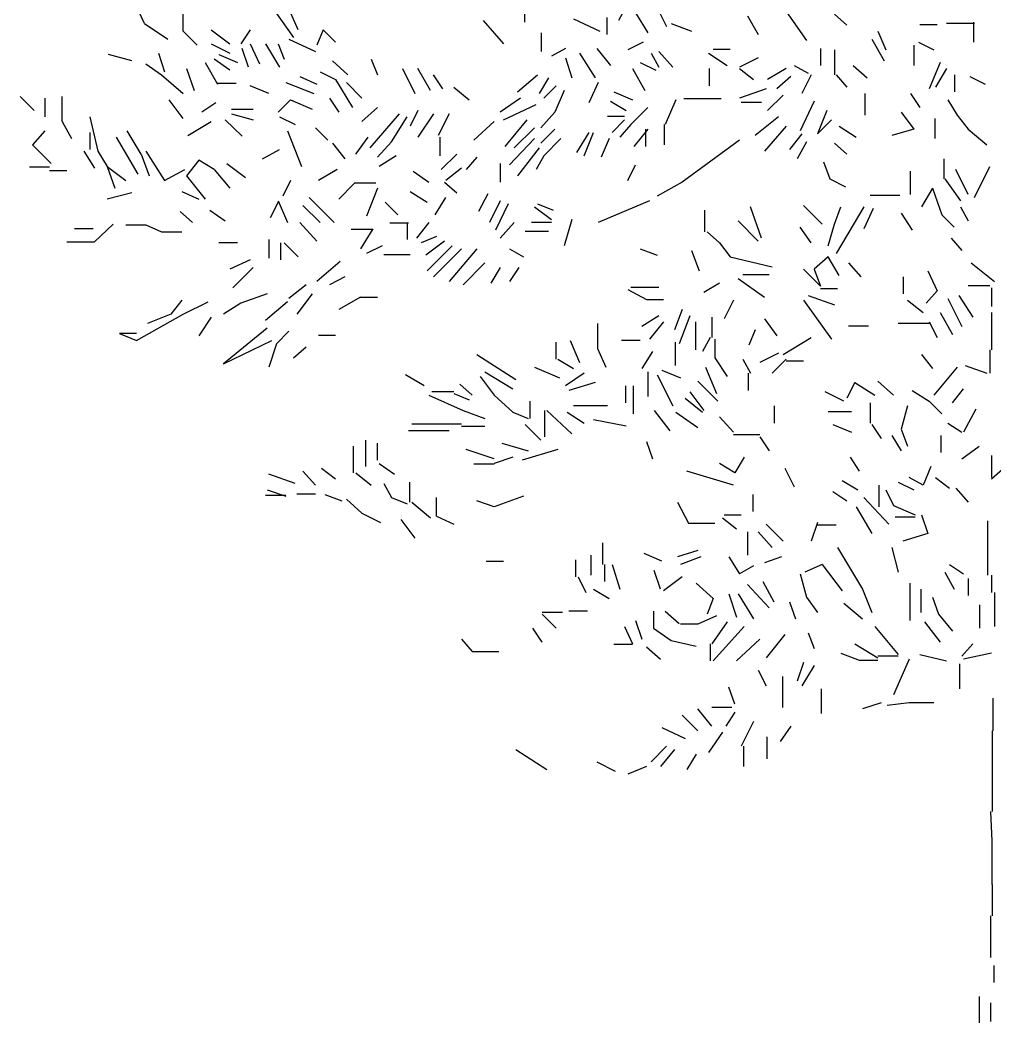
# Model space of a CAD drawing. Header units: millimetres. Extents: x 79741 to 173011, y 86123 to 135501.
# Drawn here: x 129045 to 132055, y 93043 to 96140 of the extents above; entities that cross this region are included whole.
import ezdxf

# ---------------------------------------------------------------- set-up
doc = ezdxf.new("R2010")
doc.units = ezdxf.units.MM

# ---------------------------------------------------------------- blocks, each defined once
blk = doc.blocks.new('A$C3941283F')
at = {"linetype": 'Continuous'}
for p, q in [((412, 2572), (384, 2632)), ((412, 2572), (384, 2632)), ((412, 2572), (384, 2632)), ((412, 2572), (384, 2632)), ((412, 2572), (384, 2632)), ((412, 2572), (384, 2632)), ((412, 2572), (384, 2632)), ((412, 2572), (384, 2632)), ((412, 2572), (384, 2632)), ((412, 2572), (384, 2632)), ((808, 2556), (776, 2628)), ((1390, 2620), (1390, 2576)), ((1390, 2620), (1390, 2576)), ((1390, 2620), (1390, 2576)), ((1390, 2620), (1390, 2576)), ((1656, 2624), (1632, 2580)), ((2052, 2620), (2116, 2528)), ((512, 2552), (512, 2604)), ((748, 2604), (796, 2536)), ((748, 2604), (796, 2536)), ((748, 2604), (796, 2536)), ((748, 2604), (796, 2536)), ((748, 2604), (796, 2536)), ((748, 2604), (796, 2536)), ((1516, 2584), (1584, 2552)), ((1516, 2584), (1584, 2552)), ((1602, 2588), (1602, 2544)), ((1676, 2600), (1708, 2548)), ((1736, 2604), (1756, 2564)), ((1736, 2604), (1756, 2564)), ((1964, 2592), (1992, 2544)), ((1964, 2592), (1992, 2544)), ((1964, 2592), (1992, 2544)), ((2188, 2596), (2220, 2568)), ((412, 2572), (472, 2532)), ((412, 2572), (472, 2532)), ((412, 2572), (472, 2532)), ((412, 2572), (472, 2532)), ((412, 2572), (472, 2532)), ((584, 2556), (632, 2520)), ((684, 2556), (660, 2520)), ((684, 2556), (660, 2520)), ((872, 2556), (856, 2516)), ((904, 2524), (872, 2556)), ((1284, 2580), (1336, 2520)), ((1284, 2580), (1336, 2520)), ((1768, 2572), (1820, 2552)), ((1768, 2572), (1820, 2552)), ((1768, 2572), (1820, 2552)), ((1768, 2572), (1820, 2552)), ((2408, 2570), (2452, 2570)), ((2408, 2570), (2452, 2570)), ((2548, 2572), (2476, 2572)), ((2548, 2572), (2476, 2572)), ((2548, 2572), (2476, 2572)), ((2548, 2572), (2476, 2572)), ((2546, 2576), (2546, 2524)), ((2546, 2576), (2546, 2524)), ((512, 2552), (548, 2516)), ((512, 2552), (548, 2516)), ((512, 2552), (548, 2516)), ((784, 2532), (852, 2500)), ((1434, 2500), (1434, 2548)), ((1434, 2500), (1434, 2548)), ((1434, 2500), (1434, 2548)), ((1434, 2500), (1434, 2548)), ((1434, 2500), (1434, 2548)), ((1434, 2500), (1434, 2548)), ((2284, 2532), (2316, 2476)), ((2300, 2552), (2320, 2504)), ((2300, 2552), (2320, 2504)), ((584, 2520), (632, 2496)), ((584, 2520), (632, 2496)), ((584, 2520), (632, 2496)), ((680, 2460), (664, 2508)), ((684, 2520), (708, 2468)), ((724, 2520), (760, 2460)), ((724, 2520), (760, 2460)), ((724, 2520), (760, 2460)), ((724, 2520), (760, 2460)), ((724, 2520), (760, 2460)), ((724, 2520), (760, 2460)), ((756, 2520), (772, 2480)), ((756, 2520), (772, 2480)), ((756, 2520), (772, 2480)), ((756, 2520), (772, 2480)), ((756, 2520), (772, 2480)), ((756, 2520), (772, 2480)), ((756, 2520), (772, 2480)), ((756, 2520), (772, 2480)), ((756, 2520), (772, 2480)), ((1496, 2508), (1460, 2488)), ((1496, 2508), (1460, 2488)), ((1576, 2508), (1612, 2464)), ((1696, 2524), (1656, 2504)), ((1696, 2524), (1656, 2504)), ((1696, 2524), (1656, 2504)), ((1876, 2506), (1920, 2506)), ((2152, 2508), (2152, 2464)), ((2188, 2504), (2188, 2440)), ((2392, 2516), (2392, 2464)), ((2404, 2524), (2444, 2504)), ((2404, 2524), (2444, 2504)), ((2404, 2524), (2444, 2504)), ((380, 2476), (320, 2492)), ((380, 2476), (320, 2492)), ((380, 2476), (320, 2492)), ((448, 2496), (464, 2448)), ((632, 2452), (592, 2480)), ((632, 2452), (592, 2480)), ((632, 2452), (592, 2480)), ((632, 2452), (592, 2480)), ((604, 2492), (652, 2472)), ((604, 2492), (652, 2472)), ((604, 2492), (652, 2472)), ((604, 2492), (652, 2472)), ((996, 2480), (1012, 2440)), ((1496, 2484), (1512, 2432)), ((1496, 2484), (1512, 2432)), ((1496, 2484), (1512, 2432)), ((1532, 2496), (1572, 2432)), ((1532, 2496), (1572, 2432)), ((1716, 2496), (1736, 2460)), ((1716, 2496), (1736, 2460)), ((1736, 2500), (1772, 2460)), ((1736, 2500), (1772, 2460)), ((1736, 2500), (1772, 2460)), ((1864, 2496), (1912, 2464)), ((1864, 2496), (1912, 2464)), ((1864, 2496), (1912, 2464)), ((1864, 2496), (1912, 2464)), ((1864, 2496), (1912, 2464)), ((1864, 2496), (1912, 2464)), ((1992, 2484), (1944, 2460)), ((416, 2468), (456, 2440)), ((416, 2468), (456, 2440)), ((416, 2468), (456, 2440)), ((520, 2456), (540, 2400)), ((568, 2472), (600, 2416)), ((568, 2472), (600, 2416)), ((568, 2472), (600, 2416)), ((568, 2472), (600, 2416)), ((568, 2472), (600, 2416)), ((896, 2476), (936, 2440)), ((896, 2476), (936, 2440)), ((896, 2476), (936, 2440)), ((896, 2476), (936, 2440)), ((896, 2476), (936, 2440)), ((896, 2476), (936, 2440)), ((1076, 2456), (1108, 2392)), ((1076, 2456), (1108, 2392)), ((1076, 2456), (1108, 2392)), ((1076, 2456), (1108, 2392)), ((1076, 2456), (1108, 2392)), ((1148, 2400), (1116, 2456)), ((1148, 2400), (1116, 2456)), ((1148, 2400), (1116, 2456)), ((1668, 2456), (1700, 2400)), ((1668, 2456), (1700, 2400)), ((1668, 2456), (1700, 2400)), ((1668, 2456), (1700, 2400)), ((1688, 2472), (1728, 2452)), ((1688, 2472), (1728, 2452)), ((1688, 2472), (1728, 2452)), ((1688, 2472), (1728, 2452)), ((1688, 2472), (1728, 2452)), ((1866, 2412), (1866, 2456)), ((1866, 2412), (1866, 2456)), ((1866, 2412), (1866, 2456)), ((1944, 2456), (1980, 2428)), ((2064, 2456), (2016, 2428)), ((2084, 2464), (2120, 2444)), ((2236, 2464), (2272, 2432)), ((2236, 2464), (2272, 2432)), ((2236, 2464), (2272, 2432)), ((2236, 2464), (2272, 2432)), ((2236, 2464), (2272, 2432)), ((2460, 2472), (2432, 2404)), ((2460, 2472), (2432, 2404)), ((2460, 2472), (2432, 2404)), ((2460, 2472), (2432, 2404)), ((2460, 2472), (2432, 2404)), ((2460, 2472), (2432, 2404)), ((2460, 2472), (2432, 2404)), ((2476, 2456), (2448, 2408)), ((2476, 2456), (2448, 2408)), ((2476, 2456), (2448, 2408)), ((2476, 2456), (2448, 2408)), ((456, 2440), (512, 2392)), ((812, 2436), (856, 2416)), ((812, 2436), (856, 2416)), ((864, 2448), (904, 2428)), ((864, 2448), (904, 2428)), ((864, 2448), (904, 2428)), ((864, 2448), (904, 2428)), ((904, 2428), (948, 2356)), ((904, 2428), (948, 2356)), ((904, 2428), (948, 2356)), ((904, 2428), (948, 2356)), ((1180, 2404), (1156, 2440)), ((1180, 2404), (1156, 2440)), ((1180, 2404), (1156, 2440)), ((1372, 2396), (1424, 2440)), ((1372, 2396), (1424, 2440)), ((1372, 2396), (1424, 2440)), ((1372, 2396), (1424, 2440)), ((1372, 2396), (1424, 2440)), ((1452, 2432), (1428, 2392)), ((1452, 2432), (1428, 2392)), ((1452, 2432), (1428, 2392)), ((2076, 2436), (2040, 2404)), ((2076, 2436), (2040, 2404)), ((2128, 2440), (2104, 2392)), ((2128, 2440), (2104, 2392)), ((2128, 2440), (2104, 2392)), ((2128, 2440), (2104, 2392)), ((2128, 2440), (2104, 2392)), ((2128, 2440), (2104, 2392)), ((2192, 2440), (2220, 2408)), ((2498, 2396), (2498, 2440)), ((2498, 2396), (2498, 2440)), ((2498, 2396), (2498, 2440)), ((2498, 2396), (2498, 2440)), ((2536, 2436), (2576, 2416)), ((648, 2418), (600, 2418)), ((732, 2392), (684, 2412)), ((732, 2392), (684, 2412)), ((776, 2420), (848, 2392)), ((776, 2420), (848, 2392)), ((776, 2420), (848, 2392)), ((776, 2420), (848, 2392)), ((776, 2420), (848, 2392)), ((776, 2420), (848, 2392)), ((776, 2420), (848, 2392)), ((932, 2420), (972, 2380)), ((932, 2420), (972, 2380)), ((1208, 2408), (1248, 2376)), ((1208, 2408), (1248, 2376)), ((1472, 2412), (1440, 2380)), ((1580, 2420), (1556, 2368)), ((2012, 2404), (1944, 2380)), ((2012, 2404), (1944, 2380)), ((92, 2384), (128, 2348)), ((92, 2384), (128, 2348)), ((92, 2384), (128, 2348)), ((92, 2384), (128, 2348)), ((92, 2384), (128, 2348)), ((156, 2380), (156, 2332)), ((156, 2380), (156, 2332)), ((200, 2320), (200, 2384)), ((200, 2320), (200, 2384)), ((200, 2320), (200, 2384)), ((200, 2320), (200, 2384)), ((200, 2320), (200, 2384)), ((200, 2320), (200, 2384)), ((200, 2320), (200, 2384)), ((200, 2320), (200, 2384)), ((512, 2328), (476, 2376)), ((756, 2344), (788, 2376)), ((756, 2344), (788, 2376)), ((788, 2376), (844, 2352)), ((788, 2376), (844, 2352)), ((888, 2380), (912, 2344)), ((1380, 2380), (1328, 2344)), ((1380, 2380), (1328, 2344)), ((1380, 2380), (1328, 2344)), ((1492, 2400), (1468, 2344)), ((1492, 2400), (1468, 2344)), ((1492, 2400), (1468, 2344)), ((1492, 2400), (1468, 2344)), ((1492, 2400), (1468, 2344)), ((1492, 2400), (1468, 2344)), ((1492, 2400), (1468, 2344)), ((1492, 2400), (1468, 2344)), ((1620, 2396), (1668, 2376)), ((1620, 2396), (1668, 2376)), ((1620, 2396), (1668, 2376)), ((1620, 2396), (1668, 2376)), ((1620, 2396), (1668, 2376)), ((1780, 2376), (1752, 2312)), ((1780, 2376), (1752, 2312)), ((1780, 2376), (1752, 2312)), ((1896, 2378), (1800, 2378)), ((1896, 2378), (1800, 2378)), ((1896, 2378), (1800, 2378)), ((2056, 2388), (2016, 2348)), ((2056, 2388), (2016, 2348)), ((2056, 2388), (2016, 2348)), ((2056, 2388), (2016, 2348)), ((2056, 2388), (2016, 2348)), ((2056, 2388), (2016, 2348)), ((2056, 2388), (2016, 2348)), ((2056, 2388), (2016, 2348)), ((2056, 2388), (2016, 2348)), ((2056, 2388), (2016, 2348)), ((2056, 2388), (2016, 2348)), ((2056, 2388), (2016, 2348)), ((2056, 2388), (2016, 2348)), ((2056, 2388), (2016, 2348)), ((2056, 2388), (2016, 2348)), ((2266, 2392), (2266, 2336)), ((2266, 2392), (2266, 2336)), ((2384, 2392), (2408, 2356)), ((2480, 2376), (2504, 2336)), ((2480, 2376), (2504, 2336)), ((2480, 2376), (2504, 2336)), ((596, 2368), (560, 2344)), ((636, 2352), (692, 2352)), ((636, 2352), (692, 2352)), ((636, 2352), (692, 2352)), ((636, 2352), (692, 2352)), ((636, 2352), (692, 2352)), ((1012, 2356), (972, 2320)), ((1336, 2324), (1420, 2364)), ((1336, 2324), (1420, 2364)), ((1336, 2324), (1420, 2364)), ((1612, 2372), (1652, 2348)), ((1612, 2372), (1652, 2348)), ((1708, 2356), (1664, 2312)), ((1708, 2356), (1664, 2312)), ((1948, 2370), (2000, 2370)), ((1948, 2370), (2000, 2370)), ((2136, 2372), (2100, 2296)), ((2136, 2372), (2100, 2296)), ((2136, 2372), (2100, 2296)), ((272, 2332), (292, 2244)), ((272, 2332), (292, 2244)), ((620, 2324), (664, 2282)), ((620, 2324), (664, 2282)), ((620, 2324), (664, 2282)), ((620, 2324), (664, 2282)), ((620, 2324), (664, 2282)), ((620, 2324), (664, 2282)), ((620, 2324), (664, 2282)), ((620, 2324), (664, 2282)), ((620, 2324), (664, 2282)), ((620, 2324), (664, 2282)), ((620, 2324), (664, 2282)), ((620, 2324), (664, 2282)), ((620, 2324), (664, 2282)), ((620, 2324), (664, 2282)), ((636, 2340), (692, 2324)), ((760, 2332), (800, 2312)), ((760, 2332), (800, 2312)), ((760, 2332), (800, 2312)), ((760, 2332), (800, 2312)), ((760, 2332), (800, 2312)), ((760, 2332), (800, 2312)), ((1068, 2340), (992, 2252)), ((1068, 2340), (992, 2252)), ((1068, 2340), (992, 2252)), ((1068, 2340), (992, 2252)), ((1068, 2340), (992, 2252)), ((1048, 2268), (1088, 2332)), ((1048, 2268), (1088, 2332)), ((1048, 2268), (1088, 2332)), ((1048, 2268), (1088, 2332)), ((1048, 2268), (1088, 2332)), ((1116, 2348), (1096, 2308)), ((1116, 2348), (1096, 2308)), ((1116, 2348), (1096, 2308)), ((1156, 2340), (1116, 2280)), ((1156, 2340), (1116, 2280)), ((1156, 2340), (1116, 2280)), ((1196, 2340), (1168, 2284)), ((1196, 2340), (1168, 2284)), ((1396, 2324), (1340, 2256)), ((1396, 2324), (1340, 2256)), ((1396, 2324), (1340, 2256)), ((1396, 2324), (1340, 2256)), ((1396, 2324), (1340, 2256)), ((1396, 2324), (1340, 2256)), ((1396, 2324), (1340, 2256)), ((1396, 2324), (1340, 2256)), ((1468, 2344), (1432, 2304)), ((1604, 2334), (1648, 2334)), ((1604, 2334), (1648, 2334)), ((1604, 2334), (1648, 2334)), ((1648, 2324), (1616, 2292)), ((1648, 2324), (1616, 2292)), ((2044, 2332), (1984, 2284)), ((2044, 2332), (1984, 2284)), ((2044, 2332), (1984, 2284)), ((2044, 2332), (1984, 2284)), ((2044, 2332), (1984, 2284)), ((2168, 2348), (2144, 2288)), ((2168, 2348), (2144, 2288)), ((2180, 2324), (2144, 2288)), ((2360, 2344), (2392, 2300)), ((2360, 2344), (2392, 2300)), ((2360, 2344), (2392, 2300)), ((2360, 2344), (2392, 2300)), ((2360, 2344), (2392, 2300)), ((2360, 2344), (2392, 2300)), ((2360, 2344), (2392, 2300)), ((2360, 2344), (2392, 2300)), ((2446, 2328), (2446, 2276)), ((2504, 2336), (2532, 2300)), ((200, 2320), (224, 2276)), ((524, 2284), (584, 2320)), ((524, 2284), (584, 2320)), ((852, 2304), (884, 2272)), ((852, 2304), (884, 2272)), ((852, 2304), (884, 2272)), ((1312, 2320), (1260, 2272)), ((1312, 2320), (1260, 2272)), ((1312, 2320), (1260, 2272)), ((1312, 2320), (1260, 2272)), ((1364, 2252), (1416, 2304)), ((1364, 2252), (1416, 2304)), ((1364, 2252), (1416, 2304)), ((1364, 2252), (1416, 2304)), ((1364, 2252), (1416, 2304)), ((1364, 2252), (1416, 2304)), ((1364, 2252), (1416, 2304)), ((1364, 2252), (1416, 2304)), ((1468, 2300), (1432, 2264)), ((1468, 2300), (1432, 2264)), ((1468, 2300), (1432, 2264)), ((1468, 2300), (1432, 2264)), ((1664, 2312), (1636, 2280)), ((1664, 2312), (1636, 2280)), ((1708, 2300), (1672, 2256)), ((1708, 2300), (1672, 2256)), ((1708, 2300), (1672, 2256)), ((1708, 2300), (1672, 2256)), ((1708, 2300), (1672, 2256)), ((1708, 2300), (1672, 2256)), ((1702, 2300), (1702, 2256)), ((1702, 2300), (1702, 2256)), ((1702, 2300), (1702, 2256)), ((1750, 2312), (1750, 2260)), ((1750, 2312), (1750, 2260)), ((1750, 2312), (1750, 2260)), ((1750, 2312), (1750, 2260)), ((2064, 2308), (2008, 2244)), ((2200, 2308), (2244, 2280)), ((2200, 2308), (2244, 2280)), ((2392, 2300), (2336, 2284)), ((2532, 2300), (2580, 2260)), ((2532, 2300), (2580, 2260)), ((2532, 2300), (2580, 2260)), ((2532, 2300), (2580, 2260)), ((2532, 2300), (2580, 2260)), ((2532, 2300), (2580, 2260)), ((2532, 2300), (2580, 2260)), ((156, 2296), (124, 2260)), ((156, 2296), (124, 2260)), ((156, 2296), (124, 2260)), ((156, 2296), (124, 2260)), ((272, 2292), (272, 2248)), ((396, 2184), (340, 2280)), ((404, 2236), (368, 2296)), ((404, 2236), (368, 2296)), ((404, 2236), (368, 2296)), ((404, 2236), (368, 2296)), ((404, 2236), (368, 2296)), ((404, 2236), (368, 2296)), ((780, 2296), (816, 2204)), ((780, 2296), (816, 2204)), ((956, 2236), (988, 2280)), ((1172, 2280), (1172, 2232)), ((1172, 2280), (1172, 2232)), ((1416, 2276), (1352, 2208)), ((1416, 2276), (1352, 2208)), ((1416, 2276), (1352, 2208)), ((1484, 2276), (1440, 2232)), ((1484, 2276), (1440, 2232)), ((1484, 2276), (1440, 2232)), ((1556, 2292), (1524, 2240)), ((1556, 2292), (1524, 2240)), ((1544, 2232), (1568, 2292)), ((1544, 2232), (1568, 2292)), ((1608, 2276), (1588, 2228)), ((1944, 2272), (1796, 2164)), ((1944, 2272), (1796, 2164)), ((1944, 2272), (1796, 2164)), ((1944, 2272), (1796, 2164)), ((1944, 2272), (1796, 2164)), ((1944, 2272), (1796, 2164)), ((1944, 2272), (1796, 2164)), ((1944, 2272), (1796, 2164)), ((1944, 2272), (1796, 2164)), ((1944, 2272), (1796, 2164)), ((1944, 2272), (1796, 2164)), ((1944, 2272), (1796, 2164)), ((1944, 2272), (1796, 2164)), ((1944, 2272), (1796, 2164)), ((2104, 2288), (2072, 2248)), ((124, 2260), (172, 2212)), ((124, 2260), (172, 2212)), ((124, 2260), (172, 2212)), ((124, 2260), (172, 2212)), ((716, 2224), (760, 2248)), ((896, 2264), (928, 2224)), ((1048, 2268), (1012, 2228)), ((1428, 2252), (1372, 2180)), ((1428, 2252), (1372, 2180)), ((1428, 2252), (1372, 2180)), ((1428, 2252), (1372, 2180)), ((1428, 2252), (1372, 2180)), ((2116, 2268), (2092, 2224)), ((2116, 2268), (2092, 2224)), ((2116, 2268), (2092, 2224)), ((2116, 2268), (2092, 2224)), ((2116, 2268), (2092, 2224)), ((2116, 2268), (2092, 2224)), ((2116, 2268), (2092, 2224)), ((2116, 2268), (2092, 2224)), ((2188, 2264), (2220, 2236)), ((2188, 2264), (2220, 2236)), ((256, 2244), (284, 2200)), ((256, 2244), (284, 2200)), ((256, 2244), (284, 2200)), ((256, 2244), (284, 2200)), ((256, 2244), (284, 2200)), ((256, 2244), (284, 2200)), ((256, 2244), (284, 2200)), ((292, 2244), (316, 2204)), ((404, 2236), (424, 2180)), ((416, 2244), (464, 2168)), ((416, 2244), (464, 2168)), ((416, 2244), (464, 2168)), ((416, 2244), (464, 2168)), ((552, 2220), (520, 2180)), ((552, 2220), (520, 2180)), ((552, 2220), (520, 2180)), ((552, 2220), (520, 2180)), ((592, 2196), (552, 2220)), ((592, 2196), (552, 2220)), ((592, 2196), (552, 2220)), ((592, 2196), (552, 2220)), ((1060, 2232), (1016, 2204)), ((1060, 2232), (1016, 2204)), ((1216, 2236), (1176, 2196)), ((1216, 2236), (1176, 2196)), ((1268, 2228), (1240, 2196)), ((1268, 2228), (1240, 2196)), ((1268, 2228), (1240, 2196)), ((1440, 2232), (1420, 2196)), ((1440, 2232), (1420, 2196)), ((1440, 2232), (1420, 2196)), ((1440, 2232), (1420, 2196)), ((2470, 2172), (2470, 2224)), ((2470, 2172), (2470, 2224)), ((2470, 2172), (2470, 2224)), ((2470, 2172), (2470, 2224)), ((2470, 2172), (2470, 2224)), ((168, 2202), (116, 2202)), ((168, 2194), (212, 2194)), ((168, 2194), (212, 2194)), ((168, 2194), (212, 2194)), ((168, 2194), (212, 2194)), ((168, 2194), (212, 2194)), ((316, 2204), (336, 2148)), ((316, 2204), (364, 2168)), ((316, 2204), (336, 2148)), ((316, 2204), (364, 2168)), ((316, 2204), (364, 2168)), ((464, 2168), (516, 2196)), ((464, 2168), (516, 2196)), ((464, 2168), (516, 2196)), ((464, 2168), (516, 2196)), ((592, 2196), (632, 2148)), ((592, 2196), (632, 2148)), ((592, 2196), (632, 2148)), ((592, 2196), (632, 2148)), ((592, 2196), (632, 2148)), ((624, 2212), (672, 2176)), ((624, 2212), (672, 2176)), ((624, 2212), (672, 2176)), ((624, 2212), (672, 2176)), ((908, 2196), (860, 2168)), ((908, 2196), (860, 2168)), ((908, 2196), (860, 2168)), ((1228, 2200), (1188, 2168)), ((1328, 2212), (1328, 2164)), ((1328, 2212), (1328, 2164)), ((1328, 2212), (1328, 2164)), ((1328, 2212), (1328, 2164)), ((1656, 2168), (1676, 2208)), ((1656, 2168), (1676, 2208)), ((1656, 2168), (1676, 2208)), ((1656, 2168), (1676, 2208)), ((2160, 2216), (2176, 2172)), ((2160, 2216), (2176, 2172)), ((2160, 2216), (2176, 2172)), ((2160, 2216), (2176, 2172)), ((2532, 2132), (2500, 2196)), ((2532, 2132), (2500, 2196)), ((2548, 2124), (2588, 2204)), ((2548, 2124), (2588, 2204)), ((520, 2180), (568, 2120)), ((520, 2180), (568, 2120)), ((520, 2180), (568, 2120)), ((520, 2180), (568, 2120)), ((1104, 2192), (1144, 2164)), ((1104, 2192), (1144, 2164)), ((1104, 2192), (1144, 2164)), ((1104, 2192), (1144, 2164)), ((1104, 2192), (1144, 2164)), ((1104, 2192), (1144, 2164)), ((1104, 2192), (1144, 2164)), ((1104, 2192), (1144, 2164)), ((1104, 2192), (1144, 2164)), ((1104, 2192), (1144, 2164)), ((1104, 2192), (1144, 2164)), ((1104, 2192), (1144, 2164)), ((1104, 2192), (1144, 2164)), ((1104, 2192), (1144, 2164)), ((1104, 2192), (1144, 2164)), ((1104, 2192), (1144, 2164)), ((1104, 2192), (1144, 2164)), ((1104, 2192), (1144, 2164)), ((1104, 2192), (1144, 2164)), ((1104, 2192), (1144, 2164)), ((2176, 2172), (2216, 2152)), ((2176, 2172), (2216, 2152)), ((2176, 2172), (2216, 2152)), ((2176, 2172), (2216, 2152)), ((2384, 2132), (2384, 2192)), ((2384, 2132), (2384, 2192)), ((2472, 2172), (2512, 2116)), ((2472, 2172), (2512, 2116)), ((2472, 2172), (2512, 2116)), ((2472, 2172), (2512, 2116)), ((2472, 2172), (2512, 2116)), ((2472, 2172), (2512, 2116)), ((788, 2168), (768, 2128)), ((788, 2168), (768, 2128)), ((952, 2160), (912, 2120)), ((952, 2160), (912, 2120)), ((952, 2160), (912, 2120)), ((952, 2162), (1008, 2162)), ((952, 2162), (1008, 2162)), ((952, 2162), (1008, 2162)), ((952, 2162), (1008, 2162)), ((952, 2162), (1008, 2162)), ((952, 2162), (1008, 2162)), ((1012, 2148), (984, 2076)), ((1012, 2148), (984, 2076)), ((1012, 2148), (984, 2076)), ((1012, 2148), (984, 2076)), ((1012, 2148), (984, 2076)), ((1012, 2148), (984, 2076)), ((1184, 2164), (1216, 2136)), ((1796, 2164), (1732, 2128)), ((1796, 2164), (1732, 2128)), ((1796, 2164), (1732, 2128)), ((1796, 2164), (1732, 2128)), ((1796, 2164), (1732, 2128)), ((1796, 2164), (1732, 2128)), ((1796, 2164), (1732, 2128)), ((1796, 2164), (1732, 2128)), ((1796, 2164), (1732, 2128)), ((1796, 2164), (1732, 2128)), ((1796, 2164), (1732, 2128)), ((1796, 2164), (1732, 2128)), ((1796, 2164), (1732, 2128)), ((1796, 2164), (1732, 2128)), ((2440, 2148), (2412, 2100)), ((2440, 2148), (2412, 2100)), ((2440, 2148), (2464, 2080)), ((2440, 2148), (2464, 2080)), ((2440, 2148), (2464, 2080)), ((380, 2136), (316, 2120)), ((508, 2140), (552, 2120)), ((508, 2140), (552, 2120)), ((836, 2124), (900, 2060)), ((836, 2124), (900, 2060)), ((836, 2124), (900, 2060)), ((1096, 2140), (1140, 2112)), ((1096, 2140), (1140, 2112)), ((1096, 2140), (1140, 2112)), ((1096, 2140), (1140, 2112)), ((1160, 2080), (1188, 2124)), ((1160, 2080), (1188, 2124)), ((1160, 2080), (1188, 2124)), ((1160, 2080), (1188, 2124)), ((1296, 2134), (1272, 2088)), ((1296, 2134), (1272, 2088)), ((1296, 2134), (1272, 2088)), ((2280, 2130), (2356, 2130)), ((580, 2092), (620, 2064)), ((580, 2092), (620, 2064)), ((580, 2092), (620, 2064)), ((580, 2092), (620, 2064)), ((580, 2092), (620, 2064)), ((756, 2112), (736, 2072)), ((756, 2112), (736, 2072)), ((756, 2112), (736, 2072)), ((756, 2112), (736, 2072)), ((756, 2112), (736, 2072)), ((756, 2116), (780, 2060)), ((756, 2116), (780, 2060)), ((756, 2116), (780, 2060)), ((756, 2116), (780, 2060)), ((820, 2104), (864, 2060)), ((820, 2104), (864, 2060)), ((820, 2104), (864, 2060)), ((1032, 2112), (1064, 2080)), ((1032, 2112), (1064, 2080)), ((1032, 2112), (1064, 2080)), ((1032, 2112), (1064, 2080)), ((1032, 2112), (1064, 2080)), ((1032, 2112), (1064, 2080)), ((1328, 2116), (1300, 2060)), ((1328, 2116), (1300, 2060)), ((1348, 2108), (1316, 2040)), ((1416, 2100), (1460, 2068)), ((1424, 2108), (1464, 2092)), ((1424, 2108), (1464, 2092)), ((1712, 2116), (1580, 2060)), ((1854, 2036), (1854, 2092)), ((1854, 2036), (1854, 2092)), ((2000, 2020), (1972, 2100)), ((2000, 2020), (1972, 2100)), ((2000, 2020), (1972, 2100)), ((2000, 2020), (1972, 2100)), ((2156, 2056), (2108, 2104)), ((2156, 2056), (2108, 2104)), ((2156, 2056), (2108, 2104)), ((2156, 2056), (2108, 2104)), ((2188, 2056), (2204, 2100)), ((2264, 2100), (2192, 1980)), ((2264, 2100), (2192, 1980)), ((2288, 2096), (2264, 2044)), ((2288, 2096), (2264, 2044)), ((2288, 2096), (2264, 2044)), ((2288, 2096), (2264, 2044)), ((2288, 2096), (2264, 2044)), ((2512, 2100), (2532, 2064)), ((2512, 2100), (2532, 2064)), ((2512, 2100), (2532, 2064)), ((504, 2088), (536, 2060)), ((1512, 2068), (1492, 2000)), ((1512, 2068), (1492, 2000)), ((1512, 2068), (1492, 2000)), ((2360, 2084), (2388, 2040)), ((2360, 2084), (2388, 2040)), ((2464, 2080), (2496, 2048)), ((2464, 2080), (2496, 2048)), ((280, 2044), (232, 2044)), ((280, 2044), (232, 2044)), ((280, 2044), (232, 2044)), ((284, 2010), (332, 2056)), ((284, 2010), (332, 2056)), ((284, 2010), (332, 2056)), ((364, 2054), (416, 2054)), ((416, 2054), (456, 2036)), ((812, 2060), (856, 2012)), ((1000, 2042), (944, 2042)), ((1000, 2042), (944, 2042)), ((1000, 2044), (968, 1992)), ((1092, 2058), (1044, 2058)), ((1088, 2060), (1088, 2016)), ((1144, 2060), (1112, 2020)), ((1144, 2060), (1112, 2020)), ((1144, 2060), (1112, 2020)), ((1364, 2060), (1328, 2020)), ((1364, 2060), (1328, 2020)), ((1460, 2060), (1408, 2060)), ((1992, 2012), (1940, 2064)), ((2128, 2008), (2100, 2048)), ((2128, 2008), (2100, 2048)), ((2128, 2008), (2100, 2048)), ((2128, 2008), (2100, 2048)), ((2128, 2008), (2100, 2048)), ((2128, 2008), (2100, 2048)), ((2128, 2008), (2100, 2048)), ((2128, 2008), (2100, 2048)), ((2128, 2008), (2100, 2048)), ((2128, 2008), (2100, 2048)), ((2172, 2000), (2188, 2056)), ((2172, 2000), (2188, 2056)), ((456, 2036), (508, 2036)), ((732, 2016), (732, 1968)), ((732, 2016), (732, 1968)), ((732, 2016), (732, 1968)), ((732, 2016), (732, 1968)), ((732, 2016), (732, 1968)), ((1164, 2024), (1124, 2008)), ((1392, 2038), (1452, 2038)), ((1392, 2038), (1452, 2038)), ((1392, 2038), (1452, 2038)), ((1392, 2038), (1452, 2038)), ((1860, 2036), (1892, 2008)), ((1860, 2036), (1892, 2008)), ((1860, 2036), (1892, 2008)), ((1860, 2036), (1892, 2008)), ((1860, 2036), (1892, 2008)), ((1860, 2036), (1892, 2008)), ((1860, 2036), (1892, 2008)), ((1860, 2036), (1892, 2008)), ((2488, 2020), (2516, 1988)), ((212, 2010), (284, 2010)), ((212, 2010), (284, 2010)), ((212, 2010), (284, 2010)), ((652, 2008), (604, 2008)), ((652, 2008), (604, 2008)), ((652, 2008), (604, 2008)), ((652, 2008), (604, 2008)), ((652, 2008), (604, 2008)), ((652, 2008), (604, 2008)), ((652, 2008), (604, 2008)), ((652, 2008), (604, 2008)), ((762, 2008), (762, 1964)), ((772, 2008), (808, 1972)), ((772, 2008), (808, 1972)), ((1024, 2000), (984, 1980)), ((1024, 2000), (984, 1980)), ((1024, 2000), (984, 1980)), ((1024, 2000), (984, 1980)), ((1024, 2000), (984, 1980)), ((1184, 2012), (1136, 1976)), ((1184, 2012), (1136, 1976)), ((1184, 2012), (1136, 1976)), ((1204, 2000), (1140, 1936)), ((1204, 2000), (1140, 1936)), ((1228, 1992), (1156, 1920)), ((1228, 1992), (1156, 1920)), ((1268, 1992), (1196, 1908)), ((1352, 1992), (1388, 1972)), ((1352, 1992), (1388, 1972)), ((1352, 1992), (1388, 1972)), ((1688, 1992), (1732, 1976)), ((1688, 1992), (1732, 1976)), ((1688, 1992), (1732, 1976)), ((1688, 1992), (1732, 1976)), ((1688, 1992), (1732, 1976)), ((1820, 1988), (1840, 1936)), ((1892, 2008), (1920, 1972)), ((1892, 2008), (1920, 1972)), ((1892, 2008), (1920, 1972)), ((1892, 2008), (1920, 1972)), ((1892, 2008), (1920, 1972)), ((1892, 2008), (1920, 1972)), ((1892, 2008), (1920, 1972)), ((1892, 2008), (1920, 1972)), ((684, 1964), (632, 1940)), ((1028, 1978), (1096, 1978)), ((1920, 1972), (2028, 1946)), ((1920, 1972), (2028, 1946)), ((1920, 1972), (2028, 1946)), ((1920, 1972), (2028, 1946)), ((1920, 1972), (2028, 1946)), ((1920, 1972), (2028, 1946)), ((2172, 1972), (2136, 1940)), ((2172, 1972), (2136, 1940)), ((2172, 1972), (2136, 1940)), ((2172, 1972), (2136, 1940)), ((2172, 1972), (2136, 1940)), ((2172, 1972), (2136, 1940)), ((2172, 1972), (2136, 1940)), ((2172, 1972), (2136, 1940)), ((2172, 1972), (2136, 1940)), ((2172, 1972), (2136, 1940)), ((2200, 1924), (2172, 1972)), ((2200, 1924), (2172, 1972)), ((2200, 1924), (2172, 1972)), ((2200, 1924), (2172, 1972)), ((2200, 1924), (2172, 1972)), ((2200, 1924), (2172, 1972)), ((2200, 1924), (2172, 1972)), ((2200, 1924), (2172, 1972)), ((2200, 1924), (2172, 1972)), ((2200, 1924), (2172, 1972)), ((692, 1944), (640, 1892)), ((916, 1960), (856, 1908)), ((916, 1960), (856, 1908)), ((1288, 1956), (1232, 1900)), ((1328, 1944), (1304, 1904)), ((1328, 1944), (1304, 1904)), ((1328, 1944), (1304, 1904)), ((1328, 1944), (1304, 1904)), ((1328, 1944), (1304, 1904)), ((1328, 1944), (1304, 1904)), ((1376, 1944), (1352, 1908)), ((1376, 1944), (1352, 1908)), ((2108, 1940), (2152, 1896)), ((2108, 1940), (2152, 1896)), ((2108, 1940), (2152, 1896)), ((2108, 1940), (2152, 1896)), ((2136, 1940), (2152, 1896)), ((2136, 1940), (2152, 1896)), ((2136, 1940), (2152, 1896)), ((2136, 1940), (2152, 1896)), ((2136, 1940), (2152, 1896)), ((2136, 1940), (2152, 1896)), ((2136, 1940), (2152, 1896)), ((2136, 1940), (2152, 1896)), ((2136, 1940), (2152, 1896)), ((2136, 1940), (2152, 1896)), ((2224, 1956), (2256, 1920)), ((2428, 1936), (2452, 1884)), ((2428, 1936), (2452, 1884)), ((2428, 1936), (2452, 1884)), ((2428, 1936), (2452, 1884)), ((2428, 1936), (2452, 1884)), ((2540, 1956), (2600, 1908)), ((2540, 1956), (2600, 1908)), ((928, 1920), (888, 1900)), ((1940, 1916), (2008, 1868)), ((1940, 1916), (2008, 1868)), ((1940, 1916), (2008, 1868)), ((1952, 1926), (2020, 1926)), ((1952, 1926), (2020, 1926)), ((2366, 1876), (2366, 1920)), ((2366, 1876), (2366, 1920)), ((2366, 1876), (2366, 1920)), ((2366, 1876), (2366, 1920)), ((828, 1900), (784, 1864)), ((828, 1900), (784, 1864)), ((1656, 1888), (1704, 1862)), ((1664, 1894), (1736, 1894)), ((1664, 1894), (1736, 1894)), ((1892, 1904), (1852, 1880)), ((1892, 1904), (1852, 1880)), ((2152, 1890), (2196, 1890)), ((2152, 1890), (2196, 1890)), ((2532, 1898), (2588, 1898)), ((2532, 1898), (2588, 1898)), ((2532, 1898), (2588, 1898)), ((2592, 1892), (2592, 1844)), ((2592, 1892), (2592, 1844)), ((2592, 1892), (2592, 1844)), ((2592, 1892), (2592, 1844)), ((2592, 1892), (2592, 1844)), ((2592, 1892), (2592, 1844)), ((508, 1860), (480, 1824)), ((508, 1860), (480, 1824)), ((728, 1876), (660, 1852)), ((728, 1876), (660, 1852)), ((844, 1876), (804, 1824)), ((844, 1876), (804, 1824)), ((968, 1868), (912, 1836)), ((968, 1868), (1012, 1868)), ((1704, 1862), (1748, 1862)), ((1928, 1860), (1904, 1812)), ((1928, 1860), (1904, 1812)), ((2108, 1860), (2180, 1760)), ((2120, 1872), (2188, 1848)), ((2120, 1872), (2188, 1848)), ((2376, 1860), (2416, 1828)), ((2376, 1860), (2416, 1828)), ((2452, 1884), (2424, 1852)), ((2452, 1884), (2424, 1852)), ((2452, 1884), (2424, 1852)), ((2452, 1884), (2424, 1852)), ((2452, 1884), (2424, 1852)), ((2452, 1884), (2424, 1852)), ((2452, 1884), (2424, 1852)), ((2452, 1884), (2424, 1852)), ((2452, 1884), (2424, 1852)), ((2480, 1864), (2516, 1792)), ((2480, 1864), (2516, 1792)), ((2508, 1872), (2544, 1816)), ((2508, 1872), (2544, 1816)), ((2508, 1872), (2544, 1816)), ((2508, 1872), (2544, 1816)), ((2508, 1872), (2544, 1816)), ((2508, 1872), (2544, 1816)), ((512, 1824), (576, 1856)), ((512, 1824), (576, 1856)), ((660, 1852), (616, 1824)), ((780, 1856), (724, 1808)), ((1796, 1836), (1776, 1784)), ((1796, 1836), (1776, 1784)), ((392, 1756), (512, 1824)), ((392, 1756), (512, 1824)), ((480, 1824), (420, 1800)), ((480, 1824), (420, 1800)), ((584, 1816), (552, 1768)), ((584, 1816), (552, 1768)), ((584, 1816), (552, 1768)), ((584, 1816), (552, 1768)), ((584, 1816), (552, 1768)), ((584, 1816), (552, 1768)), ((584, 1816), (552, 1768)), ((584, 1816), (552, 1768)), ((1736, 1820), (1692, 1792)), ((1816, 1820), (1788, 1748)), ((1816, 1820), (1788, 1748)), ((1872, 1816), (1872, 1764)), ((1872, 1816), (1872, 1764)), ((1872, 1816), (1872, 1764)), ((1872, 1816), (1872, 1764)), ((1872, 1816), (1872, 1764)), ((1872, 1816), (1872, 1764)), ((1872, 1816), (1872, 1764)), ((1872, 1816), (1872, 1764)), ((1872, 1816), (1872, 1764)), ((1872, 1816), (1872, 1764)), ((1872, 1816), (1872, 1764)), ((1872, 1816), (1872, 1764)), ((2008, 1812), (2040, 1768)), ((2008, 1812), (2040, 1768)), ((2008, 1812), (2040, 1768)), ((2008, 1812), (2040, 1768)), ((2460, 1828), (2492, 1772)), ((2592, 1828), (2592, 1732)), ((728, 1788), (616, 1696)), ((1578, 1800), (1578, 1736)), ((1578, 1800), (1578, 1736)), ((1578, 1800), (1578, 1736)), ((1578, 1800), (1578, 1736)), ((1748, 1804), (1712, 1760)), ((1830, 1804), (1830, 1732)), ((1830, 1804), (1830, 1732)), ((1830, 1804), (1830, 1732)), ((1830, 1804), (1830, 1732)), ((1984, 1784), (1968, 1744)), ((1984, 1784), (1968, 1744)), ((1984, 1784), (1968, 1744)), ((2224, 1794), (2276, 1794)), ((2224, 1794), (2276, 1794)), ((2224, 1794), (2276, 1794)), ((2432, 1800), (2352, 1800)), ((2432, 1804), (2452, 1764)), ((392, 1774), (348, 1774)), ((348, 1774), (392, 1756)), ((392, 1774), (348, 1774)), ((348, 1774), (392, 1756)), ((616, 1696), (740, 1756)), ((752, 1748), (784, 1780)), ((752, 1748), (784, 1780)), ((752, 1748), (784, 1780)), ((752, 1748), (784, 1780)), ((752, 1748), (784, 1780)), ((752, 1748), (784, 1780)), ((752, 1748), (784, 1780)), ((752, 1748), (784, 1780)), ((752, 1748), (784, 1780)), ((752, 1748), (784, 1780)), ((752, 1748), (784, 1780)), ((860, 1770), (904, 1770)), ((1508, 1756), (1532, 1700)), ((1508, 1756), (1532, 1700)), ((1688, 1756), (1640, 1756)), ((1868, 1764), (1848, 1728)), ((1868, 1764), (1848, 1728)), ((1880, 1760), (1880, 1712)), ((1880, 1760), (1880, 1712)), ((1880, 1760), (1880, 1712)), ((2056, 1720), (2128, 1764)), ((752, 1748), (732, 1688)), ((796, 1712), (828, 1740)), ((796, 1712), (828, 1740)), ((796, 1712), (828, 1740)), ((796, 1712), (828, 1740)), ((796, 1712), (828, 1740)), ((796, 1712), (828, 1740)), ((796, 1712), (828, 1740)), ((796, 1712), (828, 1740)), ((796, 1712), (828, 1740)), ((796, 1712), (828, 1740)), ((796, 1712), (828, 1740)), ((1472, 1708), (1472, 1752)), ((1578, 1736), (1600, 1688)), ((1578, 1736), (1600, 1688)), ((1578, 1736), (1600, 1688)), ((1578, 1736), (1600, 1688)), ((1778, 1752), (1778, 1692)), ((1778, 1752), (1778, 1692)), ((1778, 1752), (1778, 1692)), ((1778, 1752), (1778, 1692)), ((2588, 1732), (2588, 1672)), ((2588, 1732), (2588, 1672)), ((2588, 1732), (2588, 1672)), ((2588, 1732), (2588, 1672)), ((2588, 1732), (2588, 1672)), ((2588, 1732), (2588, 1672)), ((2588, 1732), (2588, 1672)), ((2588, 1732), (2588, 1672)), ((1268, 1720), (1368, 1656)), ((1268, 1720), (1368, 1656)), ((1268, 1720), (1368, 1656)), ((1268, 1720), (1368, 1656)), ((1268, 1720), (1368, 1656)), ((1268, 1720), (1368, 1656)), ((1268, 1720), (1368, 1656)), ((1268, 1720), (1368, 1656)), ((1476, 1708), (1516, 1684)), ((1476, 1708), (1516, 1684)), ((1476, 1708), (1516, 1684)), ((1476, 1708), (1516, 1684)), ((1720, 1728), (1692, 1684)), ((1880, 1712), (1912, 1664)), ((1952, 1708), (1972, 1672)), ((1952, 1708), (1972, 1672)), ((1952, 1708), (1972, 1672)), ((1952, 1708), (1972, 1672)), ((1952, 1708), (1972, 1672)), ((2044, 1724), (1996, 1700)), ((2064, 1708), (2028, 1672)), ((2064, 1704), (2108, 1704)), ((2064, 1704), (2108, 1704)), ((2064, 1704), (2108, 1704)), ((2064, 1704), (2108, 1704)), ((2064, 1704), (2108, 1704)), ((2412, 1720), (2440, 1684)), ((2412, 1720), (2440, 1684)), ((2412, 1720), (2440, 1684)), ((2412, 1720), (2440, 1684)), ((2412, 1720), (2440, 1684)), ((2412, 1720), (2440, 1684)), ((2412, 1720), (2440, 1684)), ((1416, 1688), (1480, 1660)), ((1744, 1680), (1792, 1660)), ((1856, 1688), (1884, 1620)), ((1856, 1688), (1884, 1620)), ((2504, 1688), (2444, 1616)), ((2504, 1688), (2444, 1616)), ((2504, 1688), (2444, 1616)), ((2524, 1692), (2580, 1672)), ((1132, 1640), (1084, 1668)), ((1276, 1664), (1312, 1616)), ((1276, 1664), (1312, 1616)), ((1288, 1676), (1360, 1632)), ((1544, 1672), (1496, 1640)), ((1708, 1676), (1708, 1612)), ((1708, 1676), (1708, 1612)), ((1708, 1676), (1708, 1612)), ((1732, 1668), (1772, 1588)), ((1836, 1652), (1888, 1600)), ((1966, 1672), (1966, 1628)), ((1966, 1672), (1966, 1628)), ((2300, 1652), (2340, 1616)), ((2300, 1652), (2340, 1616)), ((1224, 1644), (1256, 1616)), ((1224, 1644), (1256, 1616)), ((1224, 1644), (1256, 1616)), ((1572, 1648), (1504, 1628)), ((1650, 1640), (1650, 1596)), ((1650, 1640), (1650, 1596)), ((1650, 1640), (1650, 1596)), ((1670, 1640), (1670, 1568)), ((2240, 1648), (2220, 1608)), ((2240, 1648), (2292, 1616)), ((2240, 1648), (2292, 1616)), ((2240, 1648), (2292, 1616)), ((2240, 1648), (2292, 1616)), ((2240, 1648), (2292, 1616)), ((2240, 1648), (2292, 1616)), ((2388, 1628), (2432, 1600)), ((2388, 1628), (2432, 1600)), ((2388, 1628), (2432, 1600)), ((2388, 1628), (2432, 1600)), ((2388, 1628), (2432, 1600)), ((2388, 1628), (2432, 1600)), ((2388, 1628), (2432, 1600)), ((2388, 1628), (2432, 1600)), ((2388, 1628), (2432, 1600)), ((2388, 1628), (2432, 1600)), ((2492, 1596), (2520, 1632)), ((1144, 1616), (1232, 1576)), ((1144, 1616), (1232, 1576)), ((1208, 1624), (1152, 1624)), ((1208, 1624), (1152, 1624)), ((1208, 1624), (1152, 1624)), ((1208, 1620), (1248, 1604)), ((1208, 1620), (1248, 1604)), ((1208, 1620), (1248, 1604)), ((1312, 1616), (1360, 1572)), ((1804, 1608), (1848, 1572)), ((1804, 1608), (1848, 1572)), ((1804, 1608), (1848, 1572)), ((1804, 1608), (1848, 1572)), ((1804, 1608), (1848, 1572)), ((1804, 1608), (1848, 1572)), ((1804, 1608), (1848, 1572)), ((1804, 1608), (1848, 1572)), ((1804, 1608), (1848, 1572)), ((1804, 1608), (1848, 1572)), ((1804, 1608), (1848, 1572)), ((1804, 1608), (1848, 1572)), ((1816, 1624), (1852, 1576)), ((1816, 1624), (1852, 1576)), ((1816, 1624), (1852, 1576)), ((2212, 1600), (2164, 1624)), ((2212, 1600), (2164, 1624)), ((1232, 1576), (1288, 1556)), ((1232, 1576), (1288, 1556)), ((1404, 1600), (1404, 1556)), ((1404, 1600), (1404, 1556)), ((1442, 1576), (1442, 1508)), ((1442, 1576), (1442, 1508)), ((1442, 1576), (1442, 1508)), ((1448, 1576), (1512, 1516)), ((1448, 1576), (1512, 1516)), ((1448, 1576), (1512, 1516)), ((1448, 1576), (1512, 1516)), ((1604, 1588), (1516, 1588)), ((1604, 1588), (1516, 1588)), ((1724, 1576), (1764, 1524)), ((1724, 1576), (1764, 1524)), ((1724, 1576), (1764, 1524)), ((1724, 1576), (1764, 1524)), ((1724, 1576), (1764, 1524)), ((1724, 1576), (1764, 1524)), ((1724, 1576), (1764, 1524)), ((1724, 1576), (1764, 1524)), ((2034, 1544), (2034, 1588)), ((2034, 1544), (2034, 1588)), ((2034, 1544), (2034, 1588)), ((2034, 1544), (2034, 1588)), ((2280, 1596), (2280, 1544)), ((2376, 1588), (2360, 1528)), ((2376, 1588), (2360, 1528)), ((2376, 1588), (2360, 1528)), ((2376, 1588), (2360, 1528)), ((2376, 1588), (2360, 1528)), ((2376, 1588), (2360, 1528)), ((2432, 1600), (2464, 1568)), ((2552, 1580), (2520, 1520)), ((2552, 1580), (2520, 1520)), ((2552, 1580), (2520, 1520)), ((1360, 1572), (1400, 1556)), ((1360, 1572), (1400, 1556)), ((1360, 1572), (1400, 1556)), ((1500, 1572), (1544, 1544)), ((1500, 1572), (1544, 1544)), ((1652, 1536), (1568, 1552)), ((1652, 1536), (1568, 1552)), ((1780, 1572), (1836, 1532)), ((1780, 1572), (1836, 1532)), ((1780, 1572), (1836, 1532)), ((1780, 1572), (1836, 1532)), ((1780, 1572), (1836, 1532)), ((1780, 1572), (1836, 1532)), ((1928, 1520), (1892, 1560)), ((1928, 1520), (1892, 1560)), ((2172, 1574), (2232, 1574)), ((2172, 1574), (2232, 1574)), ((2172, 1574), (2232, 1574)), ((2172, 1574), (2232, 1574)), ((1196, 1524), (1092, 1524)), ((1100, 1542), (1228, 1542)), ((1228, 1536), (1288, 1536)), ((1392, 1540), (1432, 1500)), ((2184, 1540), (2232, 1520)), ((2184, 1540), (2232, 1520)), ((2284, 1540), (2308, 1504)), ((2284, 1540), (2308, 1504)), ((2284, 1540), (2308, 1504)), ((2360, 1528), (2376, 1484)), ((2360, 1528), (2376, 1484)), ((2360, 1528), (2376, 1484)), ((2360, 1528), (2376, 1484)), ((2480, 1544), (2516, 1520)), ((2480, 1544), (2516, 1520)), ((982, 1432), (982, 1500)), ((982, 1432), (982, 1500)), ((1928, 1514), (1996, 1514)), ((1996, 1508), (2020, 1472)), ((2336, 1512), (2360, 1472)), ((2462, 1512), (2462, 1468)), ((950, 1416), (950, 1484)), ((950, 1416), (950, 1484)), ((950, 1416), (950, 1484)), ((1012, 1448), (1012, 1492)), ((1012, 1448), (1012, 1492)), ((1312, 1452), (1240, 1476)), ((1312, 1452), (1240, 1476)), ((1312, 1452), (1240, 1476)), ((1332, 1492), (1400, 1472)), ((1332, 1492), (1400, 1472)), ((1332, 1492), (1400, 1472)), ((1332, 1492), (1400, 1472)), ((1476, 1476), (1384, 1448)), ((1476, 1476), (1384, 1448)), ((1476, 1476), (1384, 1448)), ((1476, 1476), (1384, 1448)), ((1476, 1476), (1384, 1448)), ((1476, 1476), (1384, 1448)), ((1476, 1476), (1384, 1448)), ((1476, 1476), (1384, 1448)), ((1704, 1496), (1720, 1452)), ((1704, 1496), (1720, 1452)), ((2516, 1452), (2560, 1484)), ((2516, 1452), (2560, 1484)), ((2516, 1452), (2560, 1484)), ((2516, 1452), (2560, 1484)), ((2516, 1452), (2560, 1484)), ((1360, 1456), (1312, 1440)), ((1360, 1456), (1312, 1440)), ((1956, 1456), (1932, 1416)), ((1956, 1456), (1932, 1416)), ((1956, 1456), (1932, 1416)), ((2228, 1456), (2252, 1420)), ((2592, 1460), (2592, 1404)), ((2592, 1460), (2592, 1404)), ((2592, 1460), (2592, 1404)), ((2592, 1460), (2592, 1404)), ((2592, 1460), (2592, 1404)), ((820, 1420), (852, 1384)), ((820, 1420), (852, 1384)), ((868, 1428), (904, 1400)), ((868, 1428), (904, 1400)), ((1016, 1440), (1056, 1412)), ((1016, 1440), (1056, 1412)), ((1016, 1440), (1056, 1412)), ((1016, 1440), (1056, 1412)), ((1016, 1440), (1056, 1412)), ((1016, 1440), (1056, 1412)), ((1016, 1440), (1056, 1412)), ((1016, 1440), (1056, 1412)), ((1312, 1438), (1260, 1438)), ((1312, 1438), (1260, 1438)), ((1312, 1438), (1260, 1438)), ((1928, 1384), (1808, 1420)), ((1928, 1384), (1808, 1420)), ((1928, 1384), (1808, 1420)), ((1928, 1384), (1808, 1420)), ((1928, 1384), (1808, 1420)), ((1928, 1384), (1808, 1420)), ((1932, 1416), (1892, 1440)), ((1932, 1416), (1892, 1440)), ((1932, 1416), (1892, 1440)), ((1932, 1416), (1892, 1440)), ((1932, 1416), (1892, 1440)), ((1932, 1416), (1892, 1440)), ((1932, 1416), (1892, 1440)), ((1932, 1416), (1892, 1440)), ((2060, 1428), (2084, 1380)), ((2060, 1428), (2084, 1380)), ((2436, 1432), (2416, 1384)), ((2592, 1400), (2628, 1432)), ((800, 1388), (732, 1412)), ((800, 1388), (732, 1412)), ((956, 1416), (996, 1384)), ((2208, 1396), (2248, 1372)), ((2208, 1396), (2248, 1372)), ((2416, 1384), (2380, 1404)), ((2448, 1404), (2484, 1376)), ((728, 1372), (776, 1356)), ((728, 1372), (776, 1356)), ((1028, 1388), (1048, 1352)), ((1028, 1388), (1048, 1352)), ((1028, 1388), (1048, 1352)), ((1028, 1388), (1048, 1352)), ((1028, 1388), (1048, 1352)), ((1028, 1388), (1048, 1352)), ((1028, 1388), (1048, 1352)), ((1028, 1388), (1048, 1352)), ((1094, 1392), (1094, 1340)), ((1094, 1392), (1094, 1340)), ((1094, 1392), (1094, 1340)), ((1094, 1392), (1094, 1340)), ((2184, 1368), (2220, 1344)), ((2302, 1384), (2302, 1328)), ((2302, 1384), (2302, 1328)), ((2302, 1384), (2302, 1328)), ((2302, 1384), (2302, 1328)), ((2302, 1384), (2302, 1328)), ((2302, 1384), (2302, 1328)), ((2302, 1384), (2302, 1328)), ((2320, 1372), (2340, 1332)), ((2320, 1372), (2340, 1332)), ((2352, 1392), (2392, 1372)), ((2352, 1392), (2392, 1372)), ((2352, 1392), (2392, 1372)), ((2352, 1392), (2392, 1372)), ((2500, 1376), (2532, 1340)), ((2500, 1376), (2532, 1340)), ((2500, 1376), (2532, 1340)), ((2500, 1376), (2532, 1340)), ((724, 1358), (776, 1358)), ((724, 1358), (776, 1358)), ((724, 1358), (776, 1358)), ((724, 1358), (776, 1358)), ((804, 1362), (852, 1362)), ((804, 1362), (852, 1362)), ((876, 1360), (920, 1344)), ((876, 1360), (920, 1344)), ((932, 1348), (972, 1312)), ((932, 1348), (972, 1312)), ((932, 1348), (972, 1312)), ((932, 1348), (972, 1312)), ((1048, 1352), (1088, 1336)), ((1164, 1304), (1164, 1352)), ((1312, 1328), (1268, 1344)), ((1312, 1328), (1268, 1344)), ((1312, 1328), (1268, 1344)), ((1312, 1328), (1268, 1344)), ((1312, 1328), (1268, 1344)), ((1388, 1356), (1312, 1328)), ((1388, 1356), (1312, 1328)), ((1388, 1356), (1312, 1328)), ((1388, 1356), (1312, 1328)), ((1388, 1356), (1312, 1328)), ((1978, 1360), (1978, 1316)), ((1978, 1360), (1978, 1316)), ((1978, 1360), (1978, 1316)), ((1978, 1360), (1978, 1316)), ((1978, 1360), (1978, 1316)), ((1978, 1360), (1978, 1316)), ((1978, 1360), (1978, 1316)), ((1978, 1360), (1978, 1316)), ((2264, 1352), (2328, 1284)), ((2264, 1352), (2328, 1284)), ((2264, 1352), (2328, 1284)), ((2264, 1352), (2328, 1284)), ((2264, 1352), (2328, 1284)), ((2264, 1352), (2328, 1284)), ((2264, 1352), (2328, 1284)), ((2264, 1352), (2328, 1284)), ((2264, 1352), (2328, 1284)), ((1100, 1340), (1148, 1300)), ((1784, 1340), (1812, 1286)), ((1784, 1340), (1812, 1286)), ((2244, 1328), (2284, 1260)), ((2244, 1328), (2284, 1260)), ((2244, 1328), (2284, 1260)), ((2244, 1328), (2284, 1260)), ((2340, 1332), (2396, 1308)), ((2340, 1332), (2396, 1308)), ((2340, 1332), (2396, 1308)), ((972, 1312), (1020, 1288)), ((1072, 1296), (1108, 1248)), ((1072, 1296), (1108, 1248)), ((1164, 1304), (1208, 1284)), ((1900, 1300), (1936, 1272)), ((1904, 1308), (1948, 1308)), ((2396, 1302), (2344, 1302)), ((2412, 1308), (2428, 1260)), ((2412, 1308), (2428, 1260)), ((2412, 1308), (2428, 1260)), ((2582, 1292), (2582, 1152)), ((2582, 1292), (2582, 1152)), ((2582, 1292), (2582, 1152)), ((2582, 1292), (2582, 1152)), ((2582, 1292), (2582, 1152)), ((2582, 1292), (2582, 1152)), ((2582, 1292), (2582, 1152)), ((2582, 1292), (2582, 1152)), ((2582, 1292), (2582, 1152)), ((2582, 1292), (2582, 1152)), ((2582, 1292), (2582, 1152)), ((2582, 1292), (2582, 1152)), ((2582, 1292), (2582, 1152)), ((1812, 1286), (1880, 1286)), ((1812, 1286), (1880, 1286)), ((2012, 1284), (2056, 1240)), ((2144, 1288), (2128, 1240)), ((2144, 1282), (2192, 1282)), ((2144, 1282), (2192, 1282)), ((2144, 1282), (2192, 1282)), ((2144, 1282), (2192, 1282)), ((2144, 1282), (2192, 1282)), ((2144, 1282), (2192, 1282)), ((2144, 1282), (2192, 1282)), ((2144, 1282), (2192, 1282)), ((2144, 1282), (2192, 1282)), ((1964, 1264), (1964, 1204)), ((1964, 1264), (1964, 1204)), ((1992, 1264), (2028, 1224)), ((2428, 1260), (2364, 1240)), ((1592, 1180), (1592, 1236)), ((1836, 1216), (1784, 1200)), ((1836, 1216), (1784, 1200)), ((2196, 1224), (2260, 1116)), ((2196, 1224), (2260, 1116)), ((2336, 1224), (2352, 1160)), ((1292, 1188), (1336, 1188)), ((1522, 1148), (1522, 1192)), ((1562, 1152), (1562, 1204)), ((1744, 1188), (1698, 1208)), ((1844, 1200), (1792, 1180)), ((1844, 1200), (1792, 1180)), ((1916, 1200), (1944, 1156)), ((2052, 1200), (2008, 1184)), ((2052, 1200), (2008, 1184)), ((1596, 1180), (1596, 1136)), ((1596, 1180), (1596, 1136)), ((1596, 1180), (1596, 1136)), ((1596, 1180), (1596, 1136)), ((1616, 1180), (1636, 1116)), ((1616, 1180), (1636, 1116)), ((1740, 1116), (1724, 1164)), ((1980, 1176), (1944, 1156)), ((1980, 1176), (1944, 1156)), ((1980, 1176), (1944, 1156)), ((1980, 1176), (1944, 1156)), ((1980, 1176), (1944, 1156)), ((1980, 1176), (1944, 1156)), ((2156, 1180), (2112, 1160)), ((2156, 1180), (2112, 1160)), ((2156, 1180), (2208, 1112)), ((2156, 1180), (2208, 1112)), ((2484, 1180), (2520, 1156)), ((1528, 1148), (1548, 1108)), ((1528, 1148), (1548, 1108)), ((1528, 1148), (1548, 1108)), ((1528, 1148), (1548, 1108)), ((1528, 1148), (1548, 1108)), ((1528, 1148), (1548, 1108)), ((1528, 1148), (1548, 1108)), ((1528, 1148), (1548, 1108)), ((1528, 1148), (1548, 1108)), ((1528, 1148), (1548, 1108)), ((1796, 1148), (1748, 1112)), ((2004, 1136), (2032, 1084)), ((2004, 1136), (2032, 1084)), ((2004, 1136), (2032, 1084)), ((2004, 1136), (2032, 1084)), ((2100, 1156), (2116, 1096)), ((2100, 1156), (2116, 1096)), ((2100, 1156), (2116, 1096)), ((2100, 1156), (2116, 1096)), ((2472, 1160), (2496, 1116)), ((2472, 1160), (2496, 1116)), ((2472, 1160), (2496, 1116)), ((2472, 1160), (2496, 1116)), ((2532, 1144), (2532, 1100)), ((2532, 1144), (2532, 1100)), ((2532, 1144), (2532, 1100)), ((2532, 1144), (2532, 1100)), ((2532, 1144), (2532, 1100)), ((2532, 1144), (2532, 1100)), ((2532, 1144), (2532, 1100)), ((2532, 1144), (2532, 1100)), ((2592, 1152), (2592, 1108)), ((1568, 1116), (1608, 1092)), ((1832, 1132), (1876, 1092)), ((1832, 1132), (1876, 1092)), ((1964, 1128), (2020, 1068)), ((1964, 1128), (2020, 1068)), ((1964, 1128), (2020, 1068)), ((1964, 1128), (2020, 1068)), ((2260, 1116), (2284, 1056)), ((2260, 1116), (2284, 1056)), ((2260, 1116), (2284, 1056)), ((2260, 1116), (2284, 1056)), ((2260, 1116), (2284, 1056)), ((2260, 1116), (2284, 1056)), ((2260, 1116), (2284, 1056)), ((2260, 1116), (2284, 1056)), ((2260, 1116), (2284, 1056)), ((2382, 1132), (2382, 1036)), ((2382, 1132), (2382, 1036)), ((2382, 1132), (2382, 1036)), ((2382, 1132), (2382, 1036)), ((2410, 1116), (2410, 1056)), ((1876, 1092), (1860, 1052)), ((1916, 1104), (1936, 1044)), ((1940, 1104), (1980, 1040)), ((1940, 1104), (1980, 1040)), ((1940, 1104), (1980, 1040)), ((1940, 1104), (1980, 1040)), ((1940, 1104), (1980, 1040)), ((2116, 1096), (2144, 1056)), ((2116, 1096), (2144, 1056)), ((2440, 1096), (2456, 1052)), ((2440, 1096), (2456, 1052)), ((2440, 1096), (2456, 1052)), ((2600, 1108), (2600, 1020)), ((2600, 1108), (2600, 1020)), ((1552, 1060), (1504, 1060)), ((1552, 1060), (1504, 1060)), ((1722, 1060), (1722, 1016)), ((1722, 1060), (1722, 1016)), ((1722, 1060), (1722, 1016)), ((1752, 1060), (1788, 1028)), ((1752, 1060), (1788, 1028)), ((2072, 1084), (2088, 1040)), ((2212, 1080), (2260, 1040)), ((2562, 1016), (2562, 1076)), ((1488, 1056), (1436, 1056)), ((1436, 1052), (1472, 1016)), ((1436, 1052), (1472, 1016)), ((1436, 1052), (1472, 1016)), ((1436, 1052), (1472, 1016)), ((1436, 1052), (1472, 1016)), ((1676, 1036), (1692, 988)), ((1676, 1036), (1692, 988)), ((1676, 1036), (1692, 988)), ((1676, 1036), (1692, 988)), ((1884, 1048), (1836, 1026)), ((1884, 1048), (1836, 1026)), ((1884, 1048), (1836, 1026)), ((1884, 1048), (1836, 1026)), ((2456, 1052), (2492, 1008)), ((2456, 1052), (2492, 1008)), ((1436, 980), (1412, 1016)), ((1436, 980), (1412, 1016)), ((1648, 1020), (1668, 976)), ((1722, 1016), (1768, 984)), ((1722, 1016), (1768, 984)), ((1722, 1016), (1768, 984)), ((1836, 1026), (1792, 1026)), ((1836, 1026), (1792, 1026)), ((1836, 1026), (1792, 1026)), ((1836, 1026), (1792, 1026)), ((1912, 1032), (1872, 976)), ((1912, 1032), (1872, 976)), ((1956, 1020), (1876, 932)), ((2292, 1020), (2352, 948)), ((2420, 1032), (2460, 980)), ((2420, 1032), (2460, 980)), ((1228, 988), (1256, 956)), ((1228, 988), (1256, 956)), ((1768, 984), (1832, 970)), ((1768, 984), (1832, 970)), ((1768, 984), (1832, 970)), ((1996, 988), (1936, 932)), ((2060, 1000), (2012, 940)), ((2060, 1000), (2012, 940)), ((2060, 1000), (2012, 940)), ((2060, 1000), (2012, 940)), ((2120, 1004), (2136, 964)), ((2120, 1004), (2136, 964)), ((2120, 1004), (2136, 964)), ((1256, 956), (1324, 956)), ((1256, 956), (1324, 956)), ((1668, 974), (1620, 974)), ((1704, 968), (1740, 936)), ((1704, 968), (1740, 936)), ((1868, 976), (1868, 932)), ((2240, 976), (2300, 940)), ((2544, 976), (2516, 944)), ((2544, 976), (2516, 944)), ((2544, 976), (2516, 944)), ((2544, 976), (2516, 944)), ((2544, 976), (2516, 944)), ((2544, 976), (2516, 944)), ((2544, 976), (2516, 944)), ((2544, 976), (2516, 944)), ((2544, 976), (2516, 944)), ((2544, 976), (2516, 944)), ((2544, 976), (2516, 944)), ((2204, 952), (2252, 934)), ((2204, 952), (2252, 934)), ((2204, 952), (2252, 934)), ((2204, 952), (2252, 934)), ((2252, 934), (2300, 934)), ((2252, 934), (2300, 934)), ((2252, 934), (2300, 934)), ((2252, 934), (2300, 934)), ((2352, 944), (2300, 944)), ((2352, 944), (2300, 944)), ((2380, 936), (2340, 844)), ((2408, 948), (2476, 932)), ((2592, 952), (2520, 936)), ((1992, 908), (2012, 868)), ((1992, 908), (2012, 868)), ((2108, 928), (2092, 880)), ((2108, 928), (2092, 880)), ((2108, 928), (2092, 880)), ((2136, 920), (2104, 868)), ((2136, 920), (2104, 868)), ((2136, 920), (2104, 868)), ((2136, 920), (2104, 868)), ((2136, 920), (2104, 868)), ((2510, 924), (2510, 860)), ((2054, 892), (2054, 812)), ((2054, 892), (2054, 812)), ((2054, 892), (2054, 812)), ((2054, 892), (2054, 812)), ((2054, 892), (2054, 812)), ((1932, 820), (1916, 864)), ((1932, 820), (1916, 864)), ((1932, 820), (1916, 864)), ((2154, 860), (2154, 796)), ((2596, 836), (2596, 752)), ((2596, 836), (2596, 752)), ((1872, 764), (1836, 808)), ((1872, 764), (1836, 808)), ((1872, 764), (1836, 808)), ((1924, 812), (1872, 812)), ((1924, 812), (1872, 812)), ((2308, 824), (2260, 808)), ((2324, 818), (2380, 825)), ((2380, 825), (2444, 825)), ((1836, 752), (1796, 792)), ((1836, 752), (1796, 792)), ((1836, 752), (1796, 792)), ((1932, 800), (1908, 764)), ((1932, 800), (1908, 764)), ((1932, 800), (1908, 764)), ((1932, 800), (1908, 764)), ((1932, 800), (1908, 764)), ((1980, 776), (1948, 712)), ((1980, 776), (1948, 712)), ((1980, 776), (1948, 712)), ((1744, 760), (1804, 732)), ((1744, 760), (1804, 732)), ((1744, 760), (1804, 732)), ((2076, 764), (2048, 724)), ((2076, 764), (2048, 724)), ((2594, 752), (2594, 544)), ((1900, 748), (1864, 696)), ((1900, 748), (1864, 696)), ((2014, 736), (2014, 680)), ((2014, 736), (2014, 680)), ((1368, 704), (1448, 652)), ((1368, 704), (1448, 652)), ((1368, 704), (1448, 652)), ((1368, 704), (1448, 652)), ((1368, 704), (1448, 652)), ((1368, 704), (1448, 652)), ((1756, 712), (1716, 672)), ((1776, 704), (1740, 660)), ((1776, 704), (1740, 660)), ((1954, 712), (1954, 660)), ((1954, 712), (1954, 660)), ((1954, 712), (1954, 660)), ((1954, 712), (1954, 660)), ((1576, 672), (1624, 648)), ((1576, 672), (1624, 648)), ((1576, 672), (1624, 648)), ((1576, 672), (1624, 648)), ((1576, 672), (1624, 648)), ((1576, 672), (1624, 648)), ((1832, 692), (1808, 652)), ((1832, 692), (1808, 652)), ((1832, 692), (1808, 652)), ((1704, 660), (1656, 640)), ((2590, 544), (2593, 468)), ((2590, 544), (2593, 468)), ((2593, 468), (2593, 356)), ((2593, 468), (2593, 356)), ((2594, 356), (2594, 276)), ((2594, 356), (2594, 276)), ((2590, 276), (2590, 168)), ((2590, 276), (2590, 168)), ((2590, 276), (2590, 168)), ((2590, 276), (2590, 168)), ((2598, 148), (2598, 104)), ((2598, 148), (2598, 104)), ((2560, 68), (2560, 0)), ((2560, 68), (2560, 0)), ((2590, 52), (2590, 4))]:
    blk.add_line(p, q, dxfattribs=at)

msp = doc.modelspace()

# ---------------------------------------------------------------- block references
at = {"xscale": 1.2, "yscale": 1.2, "zscale": 1.2}
msp.add_blockref('A$C3941283F', (128934.2, 93042.8), dxfattribs=at)

doc.saveas('drawing.dxf')
